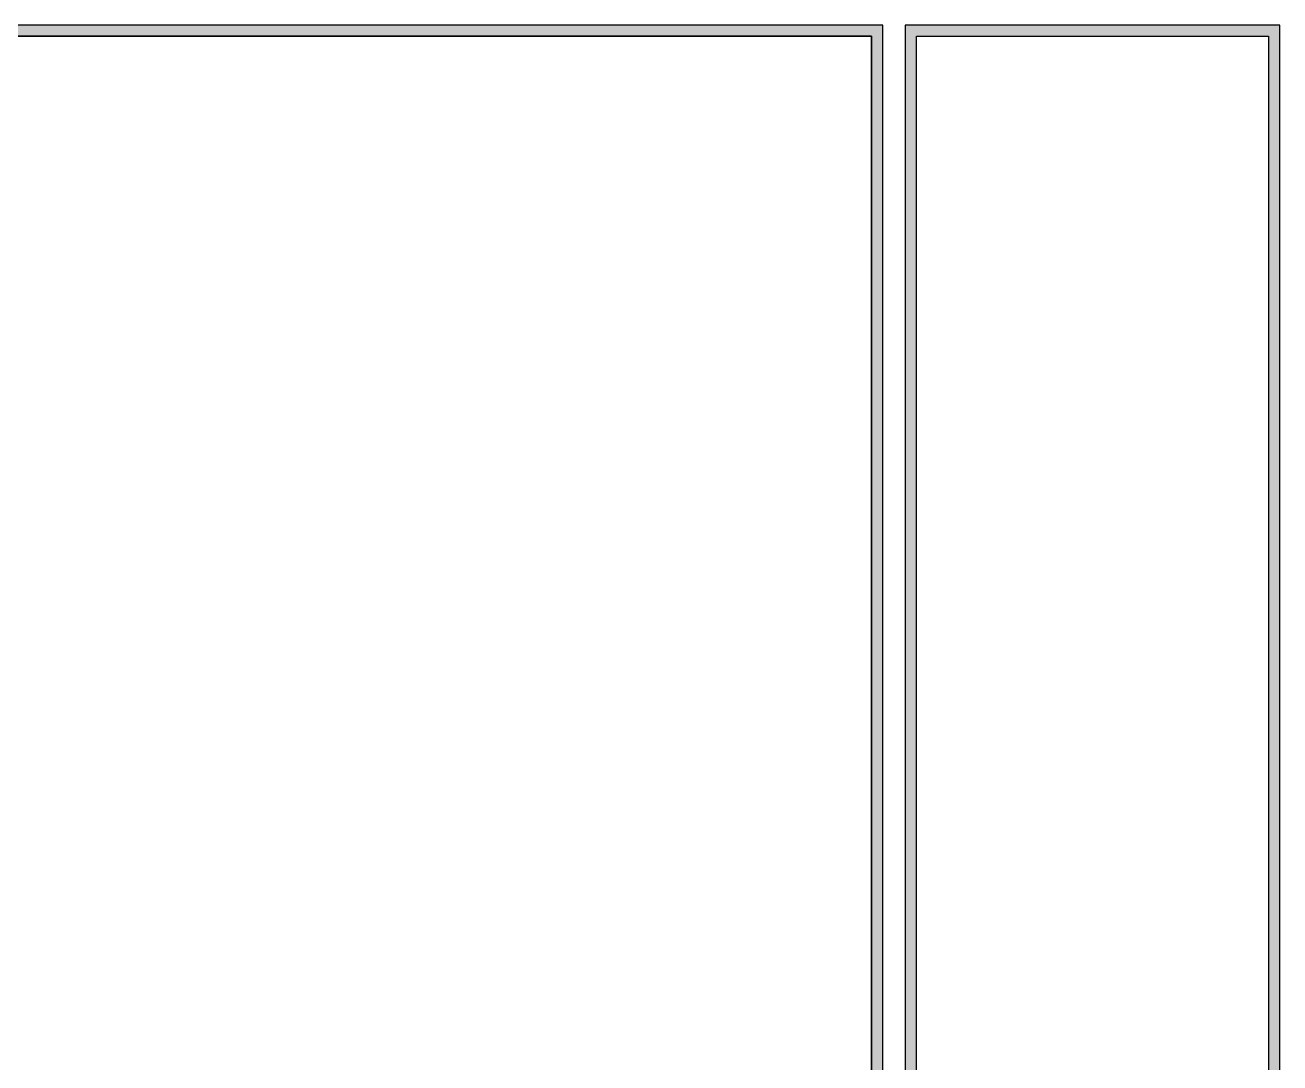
# Model space of a CAD drawing. Extents: x -1140 to 5605, y -816 to 2382.
# Drawn here: x 4596 to 5605, y 889 to 1724 of the extents above; entities that cross this region are included whole.
import ezdxf

# ---------------------------------------------------------------- set-up
doc = ezdxf.new("R2010")
doc.units = 0
doc.header["$MEASUREMENT"] = 0
doc.layers.add('G-ANNO-TTLB', color=7, linetype='Continuous', lineweight=0)

msp = doc.modelspace()

# ---------------------------------------------------------------- hatches: boundary and pattern name
at = {"layer": 'G-ANNO-TTLB', "true_color": 0xff00ff, "transparency": 33554687}
h = msp.add_hatch(color=6, dxfattribs=at)
edge = h.paths.add_edge_path()
edge.add_spline(control_points=[(5285.6, -733.2), (5285.6, -733.2), (2356, -733.2), (2356, -733.2), (2356, -733.2), (2356, 1723.8), (2356, 1723.8), (2356, 1723.8), (5285.6, 1723.8), (5285.6, 1723.8), (5285.6, 1723.8), (5285.6, -733.2), (5285.6, -733.2)], knot_values=[0, 0, 0, 0, 1, 1, 1, 2, 2, 2, 3, 3, 3, 4, 4, 4, 4], degree=3, periodic=0)
edge = h.paths.add_edge_path()
edge.add_spline(control_points=[(2365, 1714.8), (2365, 1714.8), (2365, -724.2), (2365, -724.2), (2365, -724.2), (5276.6, -724.2), (5276.6, -724.2), (5276.6, -724.2), (5276.6, 1714.8), (5276.6, 1714.8), (5276.6, 1714.8), (2365, 1714.8), (2365, 1714.8)], knot_values=[0, 0, 0, 0, 1, 1, 1, 2, 2, 2, 3, 3, 3, 4, 4, 4, 4], degree=3, periodic=0)
edge.add_line((2365, 1714.8), (2365, 1714.8))
h = msp.add_hatch(color=6, dxfattribs=at)
edge = h.paths.add_edge_path()
edge.add_spline(control_points=[(5605, 1723.8), (5605, 1723.8), (5605, -733.2), (5605, -733.2), (5605, -733.2), (5303.6, -733.2), (5303.6, -733.2), (5303.6, -733.2), (5303.6, 1723.8), (5303.6, 1723.8), (5303.6, 1723.8), (5605, 1723.8), (5605, 1723.8)], knot_values=[0, 0, 0, 0, 1, 1, 1, 2, 2, 2, 3, 3, 3, 4, 4, 4, 4], degree=3, periodic=0)
edge = h.paths.add_edge_path()
edge.add_spline(control_points=[(5596, 1714.8), (5596, 1714.8), (5312.6, 1714.8), (5312.6, 1714.8), (5312.6, 1714.8), (5312.6, -724.2), (5312.6, -724.2), (5312.6, -724.2), (5596, -724.2), (5596, -724.2), (5596, -724.2), (5596, 1714.8), (5596, 1714.8)], knot_values=[0, 0, 0, 0, 1, 1, 1, 2, 2, 2, 3, 3, 3, 4, 4, 4, 4], degree=3, periodic=0)
edge.add_line((5596, 1714.8), (5596, 1714.8))

# ---------------------------------------------------------------- linework, layer by layer
at = {"layer": 'G-ANNO-TTLB', "color": 6, "lineweight": 30, "true_color": 0xff00ff}
for p, q in [((5285.6, 1723.8), (2356, 1723.8)), ((5285.6, -733.2), (5285.6, 1723.8)), ((5605, 1723.8), (5303.6, 1723.8)), ((5303.6, 1723.8), (5303.6, -733.2)), ((5605, -733.2), (5605, 1723.8)), ((5276.6, 1714.8), (2365, 1714.8)), ((2365, 1714.8), (5276.6, 1714.8)), ((5276.6, -724.2), (5276.6, 1714.8)), ((5276.6, 1714.8), (5276.6, -724.2)), ((5312.6, -724.2), (5312.6, 1714.8)), ((5312.6, 1714.8), (5596, 1714.8)), ((5596, 1714.8), (5596, -724.2))]:
    msp.add_line(p, q, dxfattribs=at)
at = {"layer": 'G-ANNO-TTLB', "color": 18, "lineweight": 0, "true_color": 0x000000}
msp.add_lwpolyline([(2365, -724.2), (2365, 1714.8), (5276.6, 1714.8), (5276.6, -724.2)], close=True, dxfattribs=at)
at = {"layer": 'G-ANNO-TTLB'}
for points in [[(5285.6, -733.2), (5285.6, -733.2), (2356, -733.2), (2356, -733.2), (2356, -733.2), (2356, 1723.8), (2356, 1723.8), (2356, 1723.8), (5285.6, 1723.8), (5285.6, 1723.8), (5285.6, 1723.8), (5285.6, -733.2), (5285.6, -733.2)], [(5605, 1723.8), (5605, 1723.8), (5605, -733.2), (5605, -733.2), (5605, -733.2), (5303.6, -733.2), (5303.6, -733.2), (5303.6, -733.2), (5303.6, 1723.8), (5303.6, 1723.8), (5303.6, 1723.8), (5605, 1723.8), (5605, 1723.8)], [(2365, 1714.8), (2365, 1714.8), (2365, -724.2), (2365, -724.2), (2365, -724.2), (5276.6, -724.2), (5276.6, -724.2), (5276.6, -724.2), (5276.6, 1714.8), (5276.6, 1714.8), (5276.6, 1714.8), (2365, 1714.8), (2365, 1714.8)], [(5596, 1714.8), (5596, 1714.8), (5312.6, 1714.8), (5312.6, 1714.8), (5312.6, 1714.8), (5312.6, -724.2), (5312.6, -724.2), (5312.6, -724.2), (5596, -724.2), (5596, -724.2), (5596, -724.2), (5596, 1714.8), (5596, 1714.8)]]:
    msp.add_open_spline(points, degree=3, knots=[0, 0, 0, 0, 1, 1, 1, 2, 2, 2, 3, 3, 3, 4, 4, 4, 4], dxfattribs=at)

doc.saveas('drawing.dxf')
